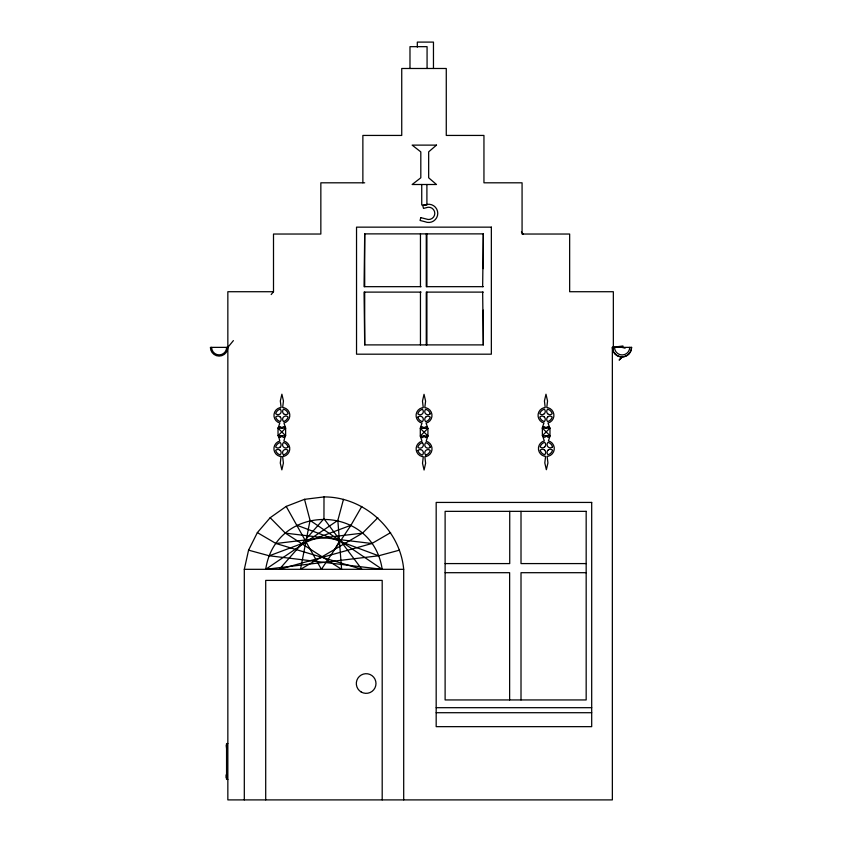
<?xml version="1.0" encoding="UTF-8"?>
<svg xmlns="http://www.w3.org/2000/svg" width="842" height="842" viewBox="0 0 842 842"><rect width="100%" height="100%" fill="white"/><g stroke="black" fill="none" stroke-linecap="round" stroke-linejoin="round"><path stroke-width="1.26" d="M244.306 799.9L244.306 569.318L248.569 550.163L257.368 532.607L275.965 543.5L361.892 569.318L323.949 518.704L324.002 496.927C364.07 496.748 400.034 529.418 403.697 569.318L403.697 799.9M483.308 268.64L483.308 233.876L364.702 233.876L364.06 286.669L421.105 286.669M482.655 286.669L483.308 233.876M257.368 532.607L270.166 517.725L286.206 506.41L304.52 499.327L310.056 520.377L300.52 569.318L362.534 533.133L377.837 517.725M399.434 550.163L378.605 555.794L265.704 569.318C275.671 502.853 372.217 502.853 382.194 569.318L269.293 555.794L248.569 550.163M270.166 517.725L285.364 533.133L341.599 569.318L337.842 520.377L343.483 499.327M278.081 428.157L279.839 423.01A7.925 7.925 0 0 1 279.839 407.696L281.123 407.528L280.323 400.981L281.891 394.203L283.449 400.981L282.659 407.528L283.943 407.696A7.925 7.925 0 0 1 283.943 423.01L285.691 428.157L278.028 428.136L278.028 435.746L285.627 435.746L285.627 428.136L278.028 435.746M427.873 436.061L426.126 441.208A7.925 7.925 0 0 1 426.126 456.532L424.842 456.701L425.631 463.237L424.073 470.015L422.505 463.237L423.305 456.701L422.021 456.532A7.925 7.925 0 0 1 422.021 441.208L420.263 436.061L427.915 435.998L427.915 428.389L420.232 428.283L421.979 423.137A7.925 7.925 0 0 1 421.979 407.812L423.263 407.644L422.473 401.108L424.031 394.319L425.599 401.108L424.8 407.644L426.084 407.812A7.925 7.925 0 0 1 426.084 423.137L427.841 428.283M622.028 347.451L623.112 347.062M334.842 549.289L339.431 541.153M286.206 506.41L321.402 569.318L350.946 525.271L361.797 506.41M227.845 347.367L210.395 347.367A8.725 8.725 0 0 0 219.12 356.092A8.725 8.725 0 0 0 227.845 347.367L233.392 340.6M271.177 294.553L273.503 291.721L273.503 234.034L320.844 234.034L320.844 182.809L364.702 182.809M323.949 518.704L279.312 569.318L371.922 543.5L390.635 532.607M621.933 356.913L619.133 360.102L622.522 356.808M427.915 428.389L420.305 435.998L420.305 428.389L427.915 435.998M542.374 435.703L549.973 428.104L549.973 435.703L542.374 428.104L542.374 435.703L550.163 435.735L548.416 440.882A7.925 7.925 0 0 1 548.416 456.196L547.132 456.375L547.932 462.911L546.363 469.689L544.806 462.911L545.595 456.375L544.311 456.196A7.925 7.925 0 0 1 544.311 440.882L542.564 435.735M265.704 569.318L337.842 520.377M269.293 555.794L350.946 525.271M622.975 345.978L612.355 347.367A9.62 9.62 0 0 0 621.975 356.987A9.62 9.62 0 0 0 631.605 347.367L631.511 347.388A9.536 9.536 0 0 1 612.776 349.84M304.52 499.327L324.002 496.927M275.965 543.5L362.534 533.133M483.308 286.669L426.262 286.669L426.262 233.876M273.503 291.721L227.845 291.721L227.845 799.9L612.355 799.9L612.355 347.367L631.605 347.367M421.105 292.111L364.06 292.111L364.702 344.894L483.308 344.894L483.308 310.13M483.308 292.111L426.262 292.111L426.262 344.894M549.973 428.104L542.185 428.178L543.932 423.031A7.925 7.925 0 0 1 543.932 407.717L545.216 407.549L544.427 401.013L545.984 394.224L547.553 401.013L546.763 407.549L548.037 407.717A7.925 7.925 0 0 1 548.037 423.031L549.794 428.178M445.113 563.582L509.726 563.582L509.726 511.347M586.169 563.582L521.009 563.582L521.009 511.347M244.306 569.318L403.697 569.318M445.113 572.697L509.631 572.697L509.631 699.944M586.169 572.697L521.009 572.697L521.009 699.944M436.177 707.69L591.694 707.69M436.177 712.711L591.694 712.711M227.845 743.57L226.561 743.57L226.561 779.397L227.845 779.397M226.561 745.612L226.561 748.422M226.561 747.675L226.277 744.97M226.561 774.672L226.561 777.755M285.364 533.133L371.922 543.5M621.975 347.367L625.111 348.209M296.942 525.271L378.605 555.794M310.056 520.377L382.194 569.318M278.028 428.136L285.627 435.746M521.419 231.971L523.208 234.234M613.113 347.272L613.429 349.662M482.655 292.111L483.308 344.894M613.344 347.367L613.344 291.721L569.655 291.721L569.655 234.034L522.072 234.034L522.072 182.809L483.95 182.809L483.95 135.436L446.271 135.436L446.271 68.486L401.739 68.486L401.739 135.436L362.87 135.436L362.87 182.809M433.462 68.486L433.462 42.1L417.316 42.1L417.316 47.131M427.073 68.486L427.073 46.668L409.98 46.668L409.98 68.486M426.905 184.503L426.905 205.016L421.737 205.016L421.737 184.503M426.905 233.876L426.905 286.669M426.905 292.111L426.905 344.894M420.453 233.876L420.453 286.669M420.453 292.111L420.453 344.894M382.194 799.9L382.194 580.401L265.704 580.401L265.704 799.9M364.702 233.876L364.702 286.669M364.702 292.111L364.702 344.894M226.182 774.819L226.182 777.913M629.732 347.367A7.599 7.599 0 0 1 622.133 354.966A7.599 7.599 0 0 1 614.544 347.367M226.645 347.367A7.504 7.504 0 0 1 219.13 354.882A7.504 7.504 0 0 1 211.626 347.367M282.365 428.157A1.431 1.431 0 0 1 283.796 426.652A1.431 1.431 0 0 1 285.217 428.157M278.565 428.157A1.431 1.431 0 0 1 279.986 426.652A1.431 1.431 0 0 1 281.417 428.157M424.505 428.283A1.431 1.431 0 0 1 425.936 426.778A1.431 1.431 0 0 1 427.357 428.283M420.705 428.283A1.431 1.431 0 0 1 422.137 426.778A1.431 1.431 0 0 1 423.558 428.283M423.6 436.061A1.431 1.431 0 0 1 422.168 437.566A1.431 1.431 0 0 1 420.747 436.061M427.399 436.061A1.431 1.431 0 0 1 425.968 437.566A1.431 1.431 0 0 1 424.547 436.061M542.658 428.178A1.431 1.431 0 0 1 544.09 426.673A1.431 1.431 0 0 1 545.511 428.178M546.469 428.178A1.431 1.431 0 0 1 547.889 426.673A1.431 1.431 0 0 1 549.321 428.178M549.689 435.735A1.431 1.431 0 0 1 548.268 437.24A1.431 1.431 0 0 1 546.837 435.735M545.89 435.735A1.431 1.431 0 0 1 544.458 437.24A1.431 1.431 0 0 1 543.037 435.735M281.081 456.522L280.281 463.058L281.849 469.847L283.407 463.058L282.617 456.522L283.901 456.353A7.925 7.925 0 0 0 283.901 441.04L285.175 435.893A1.431 1.431 0 0 1 283.754 437.398A1.431 1.431 0 0 1 282.323 435.893L281.375 435.893A1.431 1.431 0 0 1 279.944 437.398A1.431 1.431 0 0 1 278.523 435.893L279.797 441.04A7.925 7.925 0 0 0 279.797 456.353L281.081 456.522M420.79 217.636L420.074 220.467L424.989 221.709A9.115 9.115 0 0 0 437.766 213.363A9.115 9.115 0 0 0 424.989 205.016L422.789 205.564L423.505 208.406L428.146 207.237A6.147 6.147 0 0 1 434.798 213.363A6.147 6.147 0 0 1 428.146 219.488L420.79 217.636M436.493 145.119L428.662 151.855L428.662 177.799L436.493 184.503L412.148 184.503L420.811 177.799L420.811 151.897L412.148 145.119L436.493 145.119M491.349 227.151L356.534 227.151L356.534 354.187L491.349 354.187L491.349 227.151M591.694 502.432L436.177 502.432L436.177 726.657L591.694 726.657L591.694 502.432M586.169 511.347L445.113 511.347L445.113 699.944L586.169 699.944L586.169 511.347M361.239 692.04A9.83 9.83 0 0 0 375.985 683.525A9.83 9.83 0 0 0 361.239 675.01A9.83 9.83 0 0 0 361.239 692.04M425.694 417.137A3.2 3.2 0 0 0 425.694 421.653A6.399 6.399 0 0 0 430.22 417.137A3.2 3.2 0 0 0 425.694 417.137M417.853 417.137A6.399 6.399 0 0 0 422.379 421.653A3.2 3.2 0 0 0 422.379 417.137A3.2 3.2 0 0 0 417.853 417.137M422.379 409.296A6.399 6.399 0 0 0 417.853 413.822A3.2 3.2 0 0 0 422.379 413.822A3.2 3.2 0 0 0 422.379 409.296M430.22 413.822A6.399 6.399 0 0 0 425.694 409.296A3.2 3.2 0 0 0 425.694 413.822A3.2 3.2 0 0 0 430.22 413.822M280.228 417.011A3.2 3.2 0 0 0 275.702 417.011A6.399 6.399 0 0 0 280.228 421.537A3.2 3.2 0 0 0 280.228 417.011M283.543 413.696A3.2 3.2 0 0 0 288.069 413.696A6.399 6.399 0 0 0 283.543 409.17A3.2 3.2 0 0 0 283.543 413.696M283.543 421.537A6.399 6.399 0 0 0 288.069 417.011A3.2 3.2 0 0 0 283.543 417.011A3.2 3.2 0 0 0 283.543 421.537M280.228 409.17A6.399 6.399 0 0 0 275.702 413.696A3.2 3.2 0 0 0 280.228 413.696A3.2 3.2 0 0 0 280.228 409.17M544.711 446.881A3.2 3.2 0 0 0 544.711 442.355A6.399 6.399 0 0 0 540.185 446.881A3.2 3.2 0 0 0 544.711 446.881M544.711 450.196A3.2 3.2 0 0 0 540.185 450.196A6.399 6.399 0 0 0 544.711 454.722A3.2 3.2 0 0 0 544.711 450.196M548.016 450.196A3.2 3.2 0 0 0 548.016 454.722A6.399 6.399 0 0 0 552.541 450.196A3.2 3.2 0 0 0 548.016 450.196M552.541 446.881A6.399 6.399 0 0 0 548.016 442.355A3.2 3.2 0 0 0 548.016 446.881A3.2 3.2 0 0 0 552.541 446.881M425.726 455.048A6.399 6.399 0 0 0 430.251 450.523A3.2 3.2 0 0 0 425.726 450.523A3.2 3.2 0 0 0 425.726 455.048M417.885 450.523A6.399 6.399 0 0 0 422.41 455.048A3.2 3.2 0 0 0 422.41 450.523A3.2 3.2 0 0 0 417.885 450.523M422.41 442.682A6.399 6.399 0 0 0 417.885 447.207A3.2 3.2 0 0 0 422.41 447.207A3.2 3.2 0 0 0 422.41 442.682M430.251 447.207A6.399 6.399 0 0 0 425.726 442.682A3.2 3.2 0 0 0 425.726 447.207A3.2 3.2 0 0 0 430.251 447.207M280.186 450.354A3.2 3.2 0 0 0 275.671 450.354A6.399 6.399 0 0 0 280.186 454.88A3.2 3.2 0 0 0 280.186 450.354M280.186 447.039A3.2 3.2 0 0 0 280.186 442.513A6.399 6.399 0 0 0 275.671 447.039A3.2 3.2 0 0 0 280.186 447.039M283.501 454.88A6.399 6.399 0 0 0 288.027 450.354A3.2 3.2 0 0 0 283.501 450.354A3.2 3.2 0 0 0 283.501 454.88M288.027 447.039A6.399 6.399 0 0 0 283.501 442.513A3.2 3.2 0 0 0 283.501 447.039A3.2 3.2 0 0 0 288.027 447.039M544.332 417.032A3.2 3.2 0 0 0 539.806 417.032A6.399 6.399 0 0 0 544.332 421.558A3.2 3.2 0 0 0 544.332 417.032M544.332 413.717A3.2 3.2 0 0 0 544.332 409.191A6.399 6.399 0 0 0 539.806 413.717A3.2 3.2 0 0 0 544.332 413.717M547.647 417.032A3.2 3.2 0 0 0 547.647 421.558A6.399 6.399 0 0 0 552.173 417.032A3.2 3.2 0 0 0 547.647 417.032M547.647 413.717A3.2 3.2 0 0 0 552.173 413.717A6.399 6.399 0 0 0 547.647 409.191A3.2 3.2 0 0 0 547.647 413.717"/></g></svg>
